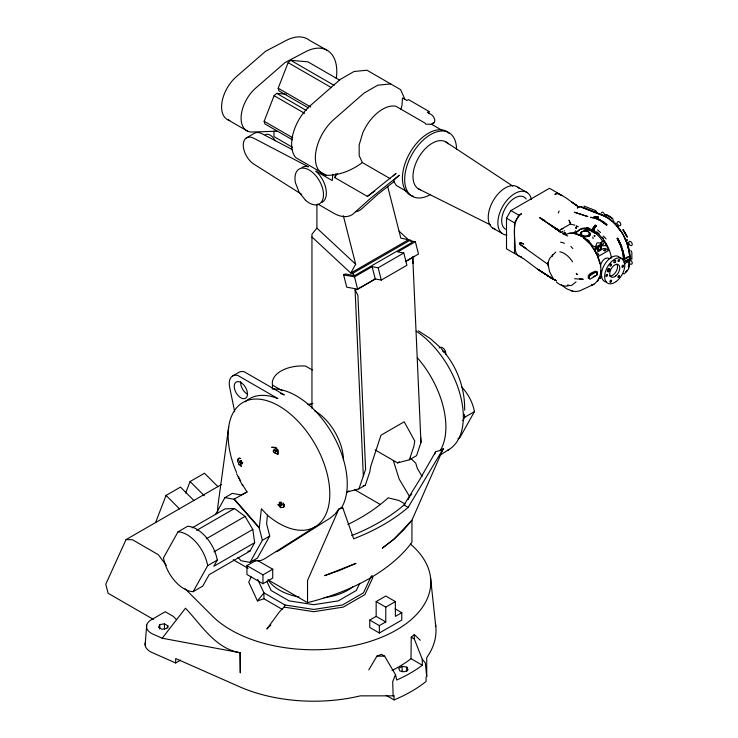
<?xml version="1.0" encoding="UTF-8"?>
<svg xmlns="http://www.w3.org/2000/svg" width="738" height="738" viewBox="0 0 738 738"><rect width="100%" height="100%" fill="white"/><g stroke="black" fill="none" stroke-linecap="round" stroke-linejoin="round"><path stroke-width="1.11" d="M386.223 695.399L394.055 699.919A138.135 79.75 0 0 0 426.075 681.432L426.075 676.995L426.721 676.478L425.291 662.899L422.256 659.2L414.313 638.997L414.313 634.551L411.241 637.226L411.011 658.683A120.857 69.778 0 0 1 392.044 670.436M426.721 676.478L426.721 657.586A122.277 70.599 0 0 0 435.374 623.527M464.654 410.097C465.06 387.551 456.453 365.07 441.13 348.548M596.083 252.673L597.9 256.649L608.795 250.366L606.571 245.597L602.632 245.8L601.867 245.228L601.774 243.697L600.815 242.94L604.016 240.45L604.016 242.202A2.26 1.31 -60 0 1 602.974 244.573A2.26 1.31 -60 0 1 601.184 245.062M596.701 273.374L596.71 272.239M629.975 259.001L630.104 258.429L628.591 269.01L624.431 273.761L623.01 273.687M406.149 191.17L396.297 185.478L393.944 181.659L394.018 180.441L395.365 178.734L399.249 175.238L370.587 198.254L353.76 213.411A36.236 20.922 60 0 1 333.567 213.125L317.774 204.011M631.876 259.425L631.848 252.258L630.805 250.459M594.883 250.671C597.466 248.688 595.243 245.357 596.931 243.07M618.287 226.206L618.029 226.926L618.112 225.035M595.308 225.219L592.965 228.596L595.308 225.219L592.965 228.596L593.924 229.149L596.267 225.773L594.228 228.107A1.319 0.766 -60 0 0 593.924 229.094L596.267 225.773M250.034 562.365L262.359 540.299L259.25 528.067L261.381 508.786L267.433 515.179L266.612 523.814L269.73 536.046L257.405 558.112L250.034 562.365L240.994 560.732L238.023 557.347M607.771 271.732L608.149 268.946L609.708 268.65L610.16 270.385L608.407 271.953L607.282 271.114L608.97 268.733M624.21 261.649L630.778 258.226L630.114 260.459L624.348 263.78M146.687 625.132L145.128 644.984M228.669 427.127L217.922 505.631A38.496 22.223 60 0 0 217.692 512.107M592.965 228.596L593.389 227.369M629.145 262.885L629.468 260.8M629.117 263.89L629.597 260.791M277.82 449.931L277.949 454.174L274.176 452.698L273.291 451.195L273.503 449.922L274.591 449.876L275.689 451.176L275.403 453.206L277.949 454.174L277.82 449.931L275.772 447.422L271.676 447.246L275.062 447.855L275.772 447.422M628.647 267.765L629.062 265.311M593.924 229.094L594.376 227.885M597.291 273.494L596.645 275.339L589.92 279.222L589.45 278.844L589.45 276.446L590.566 274.416L595.686 271.464L597.116 272.018L597.291 273.494A2.26 1.31 -60 0 1 596.645 275.339M576.498 226.575L576.858 225.883L576.23 226.843M600.409 266.575C600.787 262.221 604.939 255.699 609.892 258.761M597.393 248.715L598.896 246.068L600.557 246.234M608.011 269.564L608.149 268.946M565.981 234.684L566.092 234.195M332.764 174.233L332.284 180.579L315.799 171.068A20.166 11.642 60 0 1 322.192 202.295M374.71 191.133L367.386 196.409L334.849 177.627L335.808 173.808M548.371 262.248L547.55 263.097L548.509 261.732A16.79 9.695 60 0 0 548.509 266.483L548.011 264.767M237.691 461.029L238.383 458.455L240.653 458.464L238.383 458.455L237.691 461.029L239.001 464.386L241.575 466.517L240.542 465.355M400.9 109.169L401.989 105.506L402.496 97.979L406.906 100.525L408.501 99.602L428.999 111.438L428.999 113.698M588.952 242.747L583.444 237.701C596.055 247.267 609.487 272.331 593.786 284.351L579.57 290.938L575.797 291.538L572.384 291.15M348.954 490.945L347.128 492.006L358.908 488.916L365.596 469.386L357.902 295.357L354.913 289.407L356.731 289.73L375.614 278.826M358.908 488.916L365.31 485.226L369.812 471.822L370.716 466.425L380.993 435.199L404.212 421.795L414.756 441.001L413.852 446.398L409.35 459.802L397.561 462.883L375.052 449.885M412.976 263.549L412.745 256.861L420.955 442.523L416.555 455.641L409.35 459.802M628.306 266.326L629.025 264.222M627.014 270.929L627.235 270.274M607.54 270.8L607.282 271.114C607.522 272.34 609.33 268.761 608.629 268.281M564.478 233.457L564.302 234.435L565.502 232.867L563.648 233.208L565.059 232.959L563.943 233.725M591.525 231.52L593.601 229.841L591.525 231.52L592.485 232.073L594.57 230.404M548.537 261.104L549.921 258.06L555.723 252.101M551.978 256.538L552.725 254.564M155.58 522.587L166.05 495.419L180.469 487.098L194.002 500.604M185.644 493.049L190.072 481.545L204.481 473.233L218.024 486.739M292.451 139.833L264.859 123.901L264.158 121.281L274.084 95.691L276.713 93.366L286.141 94.206M308.447 107.914L278.89 90.848L278.189 88.219L288.115 62.629L290.735 60.304L307.93 61.844L339.462 80.045M270.864 625.021L266.824 629.053L279.517 611.737L284.148 607.106L284.969 604.994L313.715 609.44L342.46 604.994L363.493 592.845L371.196 576.258M368.788 669.91L376.897 656.147L381.537 654.375L384.599 656.147L395.503 674.643L392.699 681.718L393.151 695.851L360.43 695.851A122.277 70.599 0 0 1 239.426 686.691L175.681 658.536L175.681 662.973L152.194 652.604A18.118 10.461 0 0 1 145.515 642.032M558.325 212.885L559.118 211.022M599.939 276.851L597.549 281.51M434.627 454.331L435.706 451.628L440.355 450.429L443.243 448.769L411.952 520.207L403.585 530.059L393.714 539.377L382.404 548.076L393.714 539.377L411.952 520.207L411.933 542.365A199.269 115.045 0 0 1 307.534 602.632L267.885 579.745M408.225 499.534L409.544 496.517L411.786 494.045M221.465 484.515L126.004 539.635L105.783 584.182L108.117 593.269L153.366 619.385M159.777 624.569L158.532 627.263L161.945 629.246L166.622 628.518L167.877 625.824L164.454 623.85L159.777 624.569L159.777 629.007M251.151 576.959L248.734 582.171L257.433 600.926L263.936 598.767L282.101 609.256M359.646 583.361L356.353 590.465L338.327 600.87L313.715 604.68L289.102 600.87L271.077 590.465L266.842 581.332M629.2 265.846L629.588 265.293M600.704 276.722L601.036 276.113M574.422 232.332L574.127 232.867L575.797 230.717M239.592 461.619L240.136 460.632L241.354 461.158L242.239 462.551L242.027 463.934L240.929 463.981L239.592 461.619L241.317 460.475M343.336 215.745L355.67 264.213L350.762 273.069L311.953 236.963M238.559 459.267L239.25 458.03M254.665 542.688L213.826 566.267L217.276 560.096A29.889 17.26 60 0 0 187.627 526.286L178.024 531.83L163.485 557.854A29.889 17.26 60 0 0 193.135 591.673L202.738 586.12L209.131 574.681L249.961 551.101L254.665 542.688L252.802 529.432L245.09 516.379L234.481 508.537L225.016 508.879L192.148 527.855M215.422 514.672L224.942 497.624L232.304 493.371L241.344 494.995L247.055 491.942A71.89 41.503 60 0 1 242.719 484.894M193.135 591.673L207.673 565.649L217.276 560.096M443.243 448.769L408.114 507.403A199.306 115.073 0 0 1 353.668 538.832L342.838 508.021L341.722 507.375A71.89 41.503 60 0 0 331.86 432.966A71.89 41.503 60 0 0 272.101 389.009M462.855 420.706L464.82 417.182L474.433 411.629A29.889 17.26 60 0 0 461.647 386.952M474.433 411.629L459.894 437.652L457.975 438.769M435.706 451.628L419.765 479.46L403.972 505.013A199.306 115.073 0 0 1 351.666 535.604M334.849 177.627L337.128 173.679M522.652 258.162L506.499 248.835L506.499 218.199L510.89 210.588L549.506 188.291L561.904 195.45M514.506 253.457L514.506 222.821L518.897 215.21L521.563 213.669C510.779 221.704 515.318 237.451 515.198 248.964A18.118 10.461 -60 0 0 521.554 256.806M284.416 505.788L283.42 507.366L283.318 503.279L284.416 505.788L283.457 507.403L280.578 507.606L277.903 504.58L280.412 506.508M162.185 638.222L185.478 608.204C201.492 624.985 215.182 648.564 240.127 652.733L240.284 672.724L240.127 652.733L162.185 638.222L153.061 634.2A16.688 9.631 0 0 1 151.401 619.736L165.22 611.756L173.264 616.396L176.52 619.662M257.433 600.926L263.936 592.845L257.673 579.367M316.916 204.601L316.916 228.162L311.953 234.214L311.953 408.16M584.616 229.066L582.319 228.808A25.95 14.981 60 0 0 577.015 231.769L575.243 233.439M623.204 260.265L629.071 256.621L630.114 256.723L630.437 258.051M577.015 231.769L575.142 233.512M599.634 249.629L600.197 249.047M598.822 278.503A17.906 6.485 -68.4 0 0 599.579 278.088L600.381 277.423A2.694 0.978 -68.4 0 0 601.055 276.363M600.797 277.073L598.905 278.355M596.193 246.63C594.053 246.926 592.088 245.892 590.751 243.356A25.95 14.981 60 0 0 586.258 239.047L577.623 234.103M601.571 276.464L600.215 277.58M393.206 175.948L396.048 173.393L367.386 196.409M247.055 491.942L233.983 499.248L224.942 497.624M575.815 228.559L576.304 228.143M626.304 271.676L626.765 271.28L625.584 272.11M390.328 178.734L362.33 162.572C352.008 170.275 339.443 175.524 326.39 175.321L295.809 157.674A35.092 20.258 -60 0 1 311.602 104.528L340.264 79.427L353.991 71.503L366.943 70.221L400.577 89.639L405.051 99.519M576.064 281.851L571.756 285.32A18.561 10.71 60 0 1 569.505 285.495L567.319 285.219L569.099 285.431M623.416 260.025L624.025 259.527M279.453 504.017L279.25 502.375L280.551 502.144L281.63 503.445L281.824 505.087L280.523 505.318L279.453 504.017L281.879 502.191M274.176 452.698L276.547 451.019M240.929 463.981L242.811 462.661M280.523 505.318L282.101 504.22M273.291 451.195L274.988 450.042M280.578 507.606L281.252 507.154M610.409 258.042L612.669 256.732A14.262 8.238 -60 0 1 620.63 258.66M315.744 526.425L264.545 558.814A38.496 22.223 60 0 1 252.783 560.382M439.645 455.429L449.285 449.331M565.17 235.053C569.773 231.658 576.055 233.023 580.612 235.773L572.983 233.107L568.463 233.466M599.92 277.737L599.477 278.005L600.409 277.737M626.451 262.11L628.619 260.855M246.363 137.941L254.361 133.32A15.849 9.151 60 0 1 261.944 133.698L292.313 149.574M428.999 111.438L427.403 112.361L431.241 114.575A4.982 2.878 60 0 1 434.7 119.842A4.982 2.878 60 0 1 432.588 123.181M431.057 124.501L433.732 122.96M405.762 261.363L418.483 254.02L415.356 241.723L397.745 251.898L403.797 252.986L406.924 265.274L381.306 280.071L375.255 278.982L357.635 289.148L346.74 287.193L343.613 274.896L345.209 273.973L354.554 275.652L412.191 242.368L410.217 240.118L400.826 238.143L387.653 186.373M399.12 231.16L408.4 239.795L350.762 273.069L352.579 273.401L410.217 240.118M343.613 274.896L354.508 276.851L372.127 266.686L378.179 267.774L403.797 252.986M405.43 261.612L414.378 256.446M232.654 375.946L239.057 372.247A16.411 9.474 60 0 1 244.26 371.786L284.278 394.885A71.89 41.503 60 0 0 280.348 393.483M557.513 192.922L554.856 194.454L557.31 193.596C564.542 195.653 570.16 201.419 576.479 205.33L572.024 202.212L576.203 205.109M562.743 228.356L570.216 224.14M596.332 246.833L601.774 243.697M595.548 253.051L598.103 251.575A4.077 2.352 -60 0 0 599.994 250.477L602.559 249.001A2.721 1.568 0 0 1 606.415 248.992L608.795 250.366M239.85 462.68L241.557 461.693M589.92 275.523L596.645 271.639A2.26 1.31 -60 0 1 597.291 272.746M623.638 262.341L630.778 258.226M196.631 530.382L234.481 508.537M206.253 538.805L245.09 516.379M213.965 551.858L252.802 529.432M262.359 540.299L269.73 536.046M397.561 462.883L399.359 461.84M341.722 507.375L338.843 509.035L335.015 514.137L330.31 518.011L279.121 550.4A38.496 22.223 60 0 1 276.344 551.72M257.654 560.529L272.728 569.229L272.728 578.103L262.959 583.74L246.944 574.496L246.944 565.622L255.735 560.548M246.944 565.622L262.959 574.865L272.728 569.229M175.681 662.973L180.552 660.159M376.159 601.581L385.771 596.036L395.374 601.581L395.374 616.378L401.776 612.678L401.776 620.077L379.36 633.019L369.756 627.466L369.756 620.077L376.159 616.378L385.771 621.922L385.771 607.134L376.159 601.581L376.159 616.378M385.771 607.134L395.374 601.581M369.756 620.077L379.36 625.621L385.771 621.922M402.127 666.368L398.714 668.342L399.959 671.045L404.636 671.764L408.059 669.79L406.804 667.097L402.127 666.368L402.127 671.921M558.684 230.819L562.854 228.448L561.138 229.407M600.4 277.451L600.926 277.156M622.245 259.665L628.61 256.427L629.717 256.501L630.104 257.294A33.505 19.345 60 0 0 602.595 214.989L581.516 206.778L578.546 206.825L577.356 207.941L578.546 206.825L576.793 205.662L578.103 206.778M562.144 231.704L562.909 231.428M622.3 259.638L622.844 259.342M593.241 276.649L595.086 275.726M393.151 695.851L394.055 695.482L394.055 699.919M439.184 347.875L441.721 347.211L444.073 348.963L445.512 351.399L443.621 352.054L442.477 350.744M595.252 236.003L593.905 235.874L594.57 235.994M308.585 404.701L312.94 403.326M599.007 249.831L597.725 249.785M600.815 242.94L602.669 241.234L600.243 237.876A25.95 14.981 60 0 0 595.76 233.568M597.642 242.645L601.636 243.485M363.17 485.779L365.31 485.226M342.838 508.021L338.843 509.035L307.534 580.446L307.534 602.632M393.944 181.659L377.561 194.555L361.768 208.789A36.236 20.922 60 0 1 355.827 211.732M569.247 285.56C564.69 287.211 559.838 285.255 556.47 282.082M589.57 278.484L588.297 278.189C586.978 273.807 592.798 272.294 595.75 271.197L596.562 271.769M564.192 230.69L564.635 230.957M598.905 250.053L597.734 249.638C597.217 248.106 598.896 245.191 600.64 246.197A2.334 1.347 -60 0 0 598.075 248.789A2.334 1.347 -60 0 0 600.031 249.914A2.334 1.347 -60 0 0 601.027 246.363L600.243 245.892L600.658 246.151M390.67 83.92L377.727 85.202L363.991 93.126L335.329 118.228A35.092 20.258 -60 0 0 315.836 152A35.092 20.258 -60 0 0 326.39 175.321M247.857 551.185L249.961 551.101M276.824 131.216L252.184 132.01A27.38 15.812 -60 0 1 241.178 115.995A27.38 15.812 -60 0 1 255.699 88.09L285.043 62.564L305.467 51.817A46.356 26.762 -60 0 1 336.288 78.422M376.897 656.147L384.599 656.147M126.004 539.635L132.406 539.727L158.301 554.681L166.327 565.437M426.868 124.168L431.619 124.298L441.472 129.989M574.57 278.743L583.251 279.296L579.496 278.789M564.146 233.402L563.611 233.365L566.572 234.785M561.507 232.064L562.135 232.138M608.49 269.785L609.394 269.896M615.926 222.95L617.937 224.435M576.562 226.234L578.324 226.815M575.566 227.618L576.581 227.765L576.092 227.618M284.148 607.106L313.715 611.682L343.281 607.106L364.913 594.616L372.838 577.55L371.906 575.539M409.904 240.745L415.356 241.723M570.76 224.14L574.93 225.238M619.339 225.625L619.809 225.736A2.315 1.338 60 0 0 620.778 224.37A2.315 1.338 60 0 0 619.486 221.972L618.804 221.584A2.315 1.338 60 0 0 617.521 222.489M560.548 242.119L564.469 243.217M595.04 212.378L601.968 215.072M239.001 464.386L240.034 464.774M584.044 206.087L594.819 210.275M581.636 207.175L594.016 211.981M581.581 207.286L601.571 215.053M572.024 291.049L566.553 288.733L561.295 284.767M602.623 215.459L606.415 217.295M570.898 290.32L572.762 291.141M630.556 245.311L630.925 245.486A2.315 1.338 60 0 0 632.226 244.379A2.315 1.338 60 0 0 630.925 241.787L630.243 241.391A2.315 1.338 60 0 0 628.96 242.304M630.584 264.001L630.925 264.167A2.315 1.338 60 0 0 632.226 263.06A2.315 1.338 60 0 0 630.925 260.468L630.39 260.117M418.621 188.956L490.318 224.832M556.489 280.809L552.439 278.687L556.138 280.643M555.622 280.255L551.784 278.18L555.769 280.375M627.724 242.793L629.745 245.182M327.534 50.535L309.683 40.452A46.356 26.762 -60 0 0 285.966 40.562L265.542 51.3L236.197 76.835A27.38 15.812 -60 0 0 221.907 102.73A27.38 15.812 -60 0 0 229.85 120.488M606.036 214.62L611.719 217.941M517.836 187.184L527.439 192.729M290.735 60.304L334.093 85.34M288.115 62.629L331.473 87.665M510.89 210.588L518.897 215.21M506.499 218.199L514.506 222.821M278.189 88.219L310.707 106.992M276.713 93.366L306.27 110.432M274.084 95.691L304.637 113.329M492.606 227.977L502.209 233.522M264.158 121.281L292.737 137.775M292.497 147.296L273.973 136.595L273.973 131.05M228.134 119.916L247.636 131.179M312.303 369.978L305.477 366.039A29.889 17.26 0 0 0 272.488 385.079L272.488 388.409M441.472 451.075L440.355 450.429A71.89 41.503 60 0 0 417.339 357.755M272.488 385.079L282.248 390.706M405.134 504.045L398.954 500.484L388.16 497.827A199.288 115.063 0 0 1 347.893 524.469M403.972 505.013L408.114 507.403M354.618 489.672L380.273 504.488M395.051 608.795L401.776 612.678M411.241 637.226L414.313 638.997M411.011 658.683L422.339 665.224A136.705 78.929 0 0 1 396.721 680.012L395.503 674.643M233.199 559.718L248.06 568.306M284.969 604.994L263.936 592.845L263.936 598.767M595.225 251.557L595.686 251.889L595.086 251.529M418.289 330.781L430.383 338.622L439.922 347.146M566.267 235.182L567.734 236.077M607.097 217.71L608.453 218.549M301.611 194.306L253.937 164.177A15.849 9.151 60 0 1 243.263 145.082A15.849 9.151 60 0 1 253.937 138.32L308.419 166.806A20.166 11.642 60 0 0 302.036 167.378M537.532 269.158L552.116 278.577L537.532 269.158L523.067 258.282M592.706 231.474L595.76 233.568M560.511 231.428L539.607 217.664L544.819 220.597L541.443 218.983L560.437 231.963M601.535 272.46L600.409 270.892M445.789 141.89L512.707 186.041M560.271 231.852L560.917 232.286M522.218 246.022L526.351 248.688L520.189 244.499L547.578 264.139M557.67 229.195L556.526 228.383M594.773 232.867L593.666 232.101M594.662 232.784L595.132 233.107M600.529 232.479L597.54 229.887M562.218 233.217L563.97 234.546M560.373 231.907L549.496 224.26L560.345 231.972M628.001 242.95L629.302 244.13M560.243 231.843L552.78 226.437L556.249 228.955M557.974 230.21L560.576 232.101M609.173 219.085L612.365 221.612M587.799 239.933L589.164 240.966M584.699 237.802L585.575 238.475M612.328 221.418L618.038 227.359L620.769 231.298L616.617 225.893M316.916 228.162L355.67 264.213M414.313 634.551L420.217 640.215M410.402 457.984L415.734 463.206L417.413 468.529L422.108 476.416M190.072 481.545L204.361 495.807M166.05 495.419L179.592 508.925M185.09 588.749L212.313 615.972A117.093 67.601 0 0 0 376.029 639.403A117.093 67.601 0 0 0 410.439 544.072M559.386 194.002L560.686 195.422M603.463 236.068L605.999 238.854M570.898 246.391L572.762 248.521M352.579 273.401L354.554 275.652M234.297 499.063L259.573 527.882M233.983 499.248L259.25 528.067M576.618 273.807L577.384 274.665L576.249 273.364M601.064 214.177L601.784 215.164M591.479 245.8L593.786 249.121M426.001 124.316L425.116 123.154L395.808 106.235A33.708 19.465 -60 0 0 362.745 132.914L359.185 144.888L359.185 155.635L362.33 162.572M275.062 447.855L277.571 451.435M604.016 240.45L606.571 245.597L605.926 243.346M623.342 235.431L626.534 242.221M552.78 277.82L549.515 271.547L548.159 264.499M612.558 218.54L613.167 219.906M409.544 496.517L399.157 479.063L393.326 460.577M627.152 237.083L622.937 229.776M621.608 232.35L622.881 234.675M621.783 246.676L617.605 238.06C621.341 244.352 623.638 251.566 624.468 258.817L623.093 250.809M242.581 485.678L236.63 473.731M629.145 262.719L629.809 264.407M283.318 503.279L284.398 505.456M624.754 238.199L626.765 242.442M597.549 256.307L599.939 263.724M626.885 243.245L628.979 250.468M627.088 243.402L629.754 255.422M378.179 267.774L381.306 280.071M372.127 266.686L375.255 278.982M354.508 276.851L357.635 289.148M592.752 237.073L593.158 238.669M234.666 411.666L229.647 387.155A16.411 9.474 60 0 1 237.857 375.485L277.875 398.585A71.89 41.503 60 0 0 245.247 401.776M445.512 351.399L445.909 354.323M629.108 251.455L629.634 255.422M600.335 246.879L600.4 247.405M430.586 578.085L435.807 626.673M420.955 442.523L420.678 437.588M355.107 290.145L363.317 475.807M422.339 665.224L422.256 659.2M595.363 246.077L595.363 247.239A2.26 1.31 -60 0 1 594.044 249.822M406.804 667.097L406.804 671.534M379.36 625.621L379.36 633.019M262.959 574.865L262.959 583.74M167.877 625.824L167.877 628.038M164.454 623.85L164.454 629.394M586.461 227.627A25.95 14.981 60 0 1 588.915 227.987M596.701 231.843A25.95 14.981 60 0 1 599.256 233.955M602.3 237.101A25.95 14.981 60 0 1 603.453 238.485M559.81 251.769A18.561 10.71 60 0 1 572.623 261.861M420.512 189.777A27.177 15.692 -60 0 1 419.064 156.816A27.177 15.692 -60 0 1 448.178 143.873M430.605 194.454A36.688 21.181 -60 0 1 404.664 179.472A36.688 21.181 -60 0 1 430.605 134.547A36.688 21.181 -60 0 1 456.545 149.519M413.317 196.29A36.688 21.181 -60 0 1 410.014 152.609A36.688 21.181 -60 0 1 449.488 133.633M495.244 229.195A24.003 13.856 -60 0 1 493.427 200.284A24.003 13.856 -60 0 1 519.294 188.494M506.858 235.025A24.003 13.856 -60 0 1 504.608 203.374A24.003 13.856 -60 0 1 531.425 199.463M505.539 229.204A18.57 10.719 -60 0 1 506.831 205.708A18.57 10.719 -60 0 1 526.194 198.974M602.706 215.358A33.025 19.068 60 0 1 606.479 217.184M608.352 218.356A33.025 19.068 60 0 1 610.225 219.693M578.011 231.308A25.95 14.981 60 0 1 596.922 232.876A25.95 14.981 60 0 1 611.461 258.069M601.415 212.802A2.315 1.338 60 0 1 602.632 212.24L603.306 212.636A2.315 1.338 60 0 1 604.597 215.026M579.45 206.963A7.214 4.16 60 0 1 580.492 206.889M580.354 234.859A4.982 2.878 0 0 1 581.756 233.273M589.155 233.503A4.982 2.878 0 0 1 590.252 235.164M601.525 276.547A2.694 0.978 -68.4 0 1 599.607 277.811M600.077 249.14A2.694 1.559 -60 0 1 597.402 249.933A2.694 1.559 -60 0 1 598.177 246.427A2.694 1.559 -60 0 1 600.778 245.966M589.57 235.459A4.299 2.482 0 0 1 588.961 236.594M581.046 235.754A4.299 2.482 0 0 1 581.175 234.573M589.201 234.287A4.299 2.482 0 0 1 589.514 234.859M601.784 276.492A2.334 0.849 -68.4 0 1 600.188 277.82M236.566 472.56A71.89 41.503 60 0 1 263.309 399.784A71.89 41.503 60 0 1 329.757 491.526A71.89 41.503 60 0 1 267.433 515.179M240.247 480.346A71.89 41.503 60 0 1 238.411 476.647M416.214 331.168A71.89 41.503 60 0 1 460.42 395.605A71.89 41.503 60 0 1 447.339 450.438M353.327 586.452A48.459 27.979 0 0 1 324.019 597.679M298.945 596.987A48.459 27.979 0 0 1 268.309 580.114M314.739 410.808A40.756 23.533 60 0 1 343.484 459.802M311.224 404.276A29.889 17.26 0 0 1 307.866 404.323M247.267 394.12A9.382 5.415 60 0 1 240.689 381.647M178.024 531.83A29.889 17.26 60 0 1 207.673 565.649M464.174 414.184A29.889 17.26 60 0 1 464.82 417.182M265.154 134.999A9.059 5.231 60 0 1 275.173 140.773M606.166 281.925A14.262 8.238 -60 0 1 601.701 272.045A14.262 8.238 -60 0 1 610.4 258.042M616.867 264.084A7.131 4.114 -60 0 1 615.87 271.898A7.131 4.114 -60 0 1 609.533 275.938M595.492 212.184L595.944 211.714A3.256 1.402 -13.3 0 0 595.907 211.114L595.271 210.644L595.972 211.243L595.511 212.166M519.552 243.217L519.57 243.918L519.552 243.217M627.152 239.804L627.06 240.302L627.152 239.804M610.741 264.195L610.391 264.481A1.135 0.655 -60 0 0 610.114 266.049A1.135 0.655 -60 0 0 611.368 265.329A1.135 0.655 -60 0 0 611.082 264.084L610.741 264.195M606.737 274.518L606.387 274.804A1.135 0.655 -60 0 0 606.11 276.372A1.135 0.655 -60 0 0 607.365 275.643A1.135 0.655 -60 0 0 607.079 274.398L606.737 274.518M615.16 262.322L614.32 262.802A1.356 0.784 -60 0 1 613.988 261.307A1.356 0.784 -60 0 1 615.492 260.44A1.356 0.784 -60 0 1 615.16 262.322M619.09 277.137L618.398 277.534A1.135 0.655 -60 0 1 618.121 276.289A1.135 0.655 -60 0 1 619.366 275.569A1.135 0.655 -60 0 1 619.09 277.137M613.73 221.068L613.776 221.714L613.656 221.114M355.854 563.398L324.655 575.631L338.871 570.686L355.854 563.398M593.786 284.351L591.479 285.016L593.786 284.351M585.658 229.269L585.151 229.407L587.937 229.417L591.747 230.92L585.668 229.269M594.828 217.138L593.592 217.166L598.546 217.304L594.431 216.594L598.546 217.304L594.828 217.138M602.42 214.786L601.442 214.712L602.42 214.786M605.206 214.546L604.533 214.518L606.488 214.906L605.206 214.546M595.169 218.153L590.824 217.341L595.169 218.153L600.732 220.717L606.618 225.108L600.732 220.717L595.169 218.153M587.42 231.225L586.341 231.022A4.982 2.878 0 0 0 580.409 234.444L583.546 236.529A4.982 2.878 0 0 0 588.804 235.865A4.982 2.878 0 0 0 589.948 232.83L587.42 231.225M520.714 242.774L520.096 242.599L523.703 244.047L520.714 242.774M576.793 212.959L574.385 212.23L587.891 216.594L576.793 212.959M598.398 218.771L595.566 217.802L604.044 222.138L607.051 224.776L598.398 218.771M594.09 230.118L592.411 229.232A25.95 14.981 60 0 1 594.09 230.118M609.145 216.252L606.387 214.74L612.005 218.024L609.145 216.252M552.255 278.65L538.242 269.527L552.255 278.65M629.671 249.13L629.671 249.13M305.541 200.275L299.148 192.323L295.458 182.812A20.157 11.642 60 0 1 307.986 169.38A20.157 11.642 60 0 1 323.429 196.133A20.157 11.642 60 0 1 305.541 200.275M625.28 233.291L623.103 229.73L627.272 236.963L625.28 233.291M620.732 245.883L617.134 238.337L620.732 245.883L622.937 253.079L623.638 259.121L622.937 253.079L620.732 245.883M570.05 222.793L569.053 220.173L570.271 223.337L570.05 222.793M597.051 254.711A0.95 0.553 0 0 0 598.666 254.536A0.95 0.553 0 0 0 597.595 253.817A0.95 0.553 0 0 0 597.051 254.711M604.09 250.643A0.95 0.553 0 0 0 605.714 250.468A0.95 0.553 0 0 0 604.634 249.748A0.95 0.553 0 0 0 604.09 250.643M599.791 250.053A2.694 1.559 -60 0 0 600.87 245.828A2.694 1.559 -60 0 0 597.632 248.42A2.694 1.559 -60 0 0 599.791 250.053M582.808 235.496A4.299 2.482 0 0 0 589.561 233.678A4.299 2.482 0 0 0 583.463 231.206A4.299 2.482 0 0 0 582.808 235.496M234.453 384.48A9.382 5.415 60 0 0 242.571 398.548A9.382 5.415 60 0 0 245.551 387.45A9.382 5.415 60 0 0 234.453 384.48M616.248 281.455A14.262 8.238 -60 0 0 622.632 258.992A14.262 8.238 -60 0 0 605.354 271.971A14.262 8.238 -60 0 0 616.248 281.455M615.787 275.901A7.131 4.114 -60 0 0 618.49 264.748A7.131 4.114 -60 0 0 609.948 271.778A7.131 4.114 -60 0 0 615.787 275.901M618.859 261.335A1.135 0.655 -60 0 0 619.366 259.555A1.135 0.655 -60 0 0 618.001 260.588A1.135 0.655 -60 0 0 618.859 261.335M622.863 267.036A1.135 0.655 -60 0 0 623.37 265.246A1.135 0.655 -60 0 0 622.005 266.28A1.135 0.655 -60 0 0 622.863 267.036M610.861 281.971A1.135 0.655 -60 0 0 611.368 280.191A1.135 0.655 -60 0 0 609.994 281.215A1.135 0.655 -60 0 0 610.861 281.971"/></g></svg>
